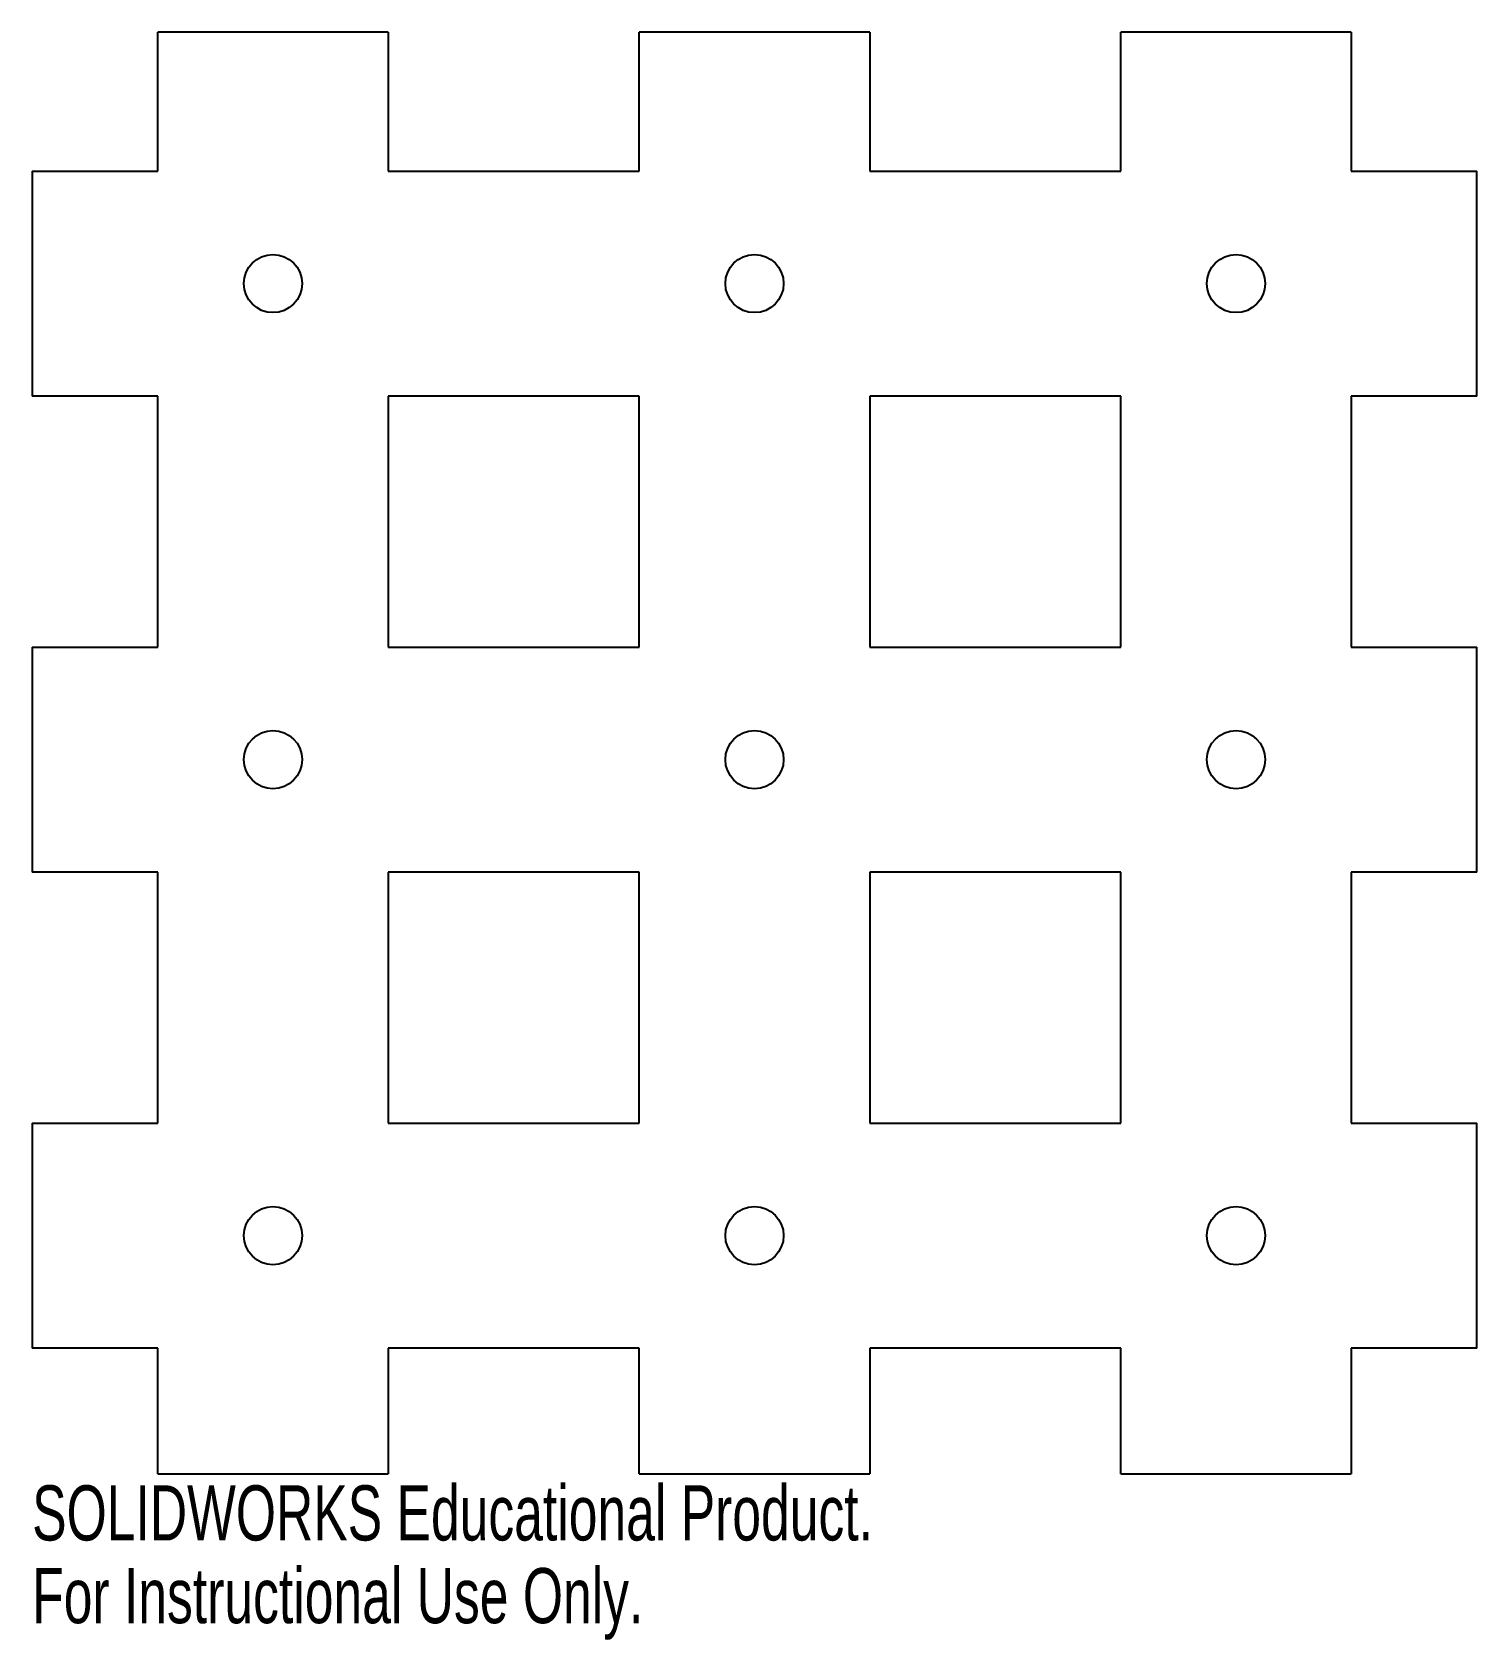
# Model space of a CAD drawing. Header units: millimetres. Extents: x -63 to 63, y -78 to 63.
import ezdxf

# ---------------------------------------------------------------- set-up
doc = ezdxf.new("R2010")
doc.units = ezdxf.units.MM
doc.styles.add('SLDTEXTSTYLE0', font='TXT', dxfattribs={"width": 0.7})

msp = doc.modelspace()

# ---------------------------------------------------------------- linework, layer by layer
at = {"color": 7, "linetype": 'Continuous', "lineweight": 25}
for p, q in [((-32.1, 63.165), (-52.3, 63.165)), ((-52.3, 50.995), (-52.3, 63.165)), ((-32.1, 63.165), (-32.1, 50.995)), ((10.1, 63.165), (-10.1, 63.165)), ((-10.1, 50.995), (-10.1, 63.165)), ((10.1, 63.165), (10.1, 50.995)), ((52.3, 63.165), (32.1, 63.165)), ((32.1, 50.995), (32.1, 63.165)), ((52.3, 63.165), (52.3, 50.995)), ((-63.3, 50.995), (-52.3, 50.995)), ((-63.3, 50.995), (-63.3, 31.275)), ((-32.1, 50.995), (-10.1, 50.995)), ((10.1, 50.995), (32.1, 50.995)), ((52.3, 50.995), (63.3, 50.995)), ((63.3, 31.275), (63.3, 50.995)), ((-52.3, 31.275), (-63.3, 31.275)), ((-52.3, 9.275), (-52.3, 31.275)), ((-32.1, 31.275), (-32.1, 9.275)), ((-10.1, 31.275), (-32.1, 31.275)), ((-10.1, 9.275), (-10.1, 31.275)), ((10.1, 31.275), (10.1, 9.275)), ((32.1, 31.275), (10.1, 31.275)), ((32.1, 9.275), (32.1, 31.275)), ((52.3, 31.275), (52.3, 9.275)), ((63.3, 31.275), (52.3, 31.275)), ((-63.3, 9.275), (-52.3, 9.275)), ((-63.3, 9.275), (-63.3, -10.445)), ((-32.1, 9.275), (-10.1, 9.275)), ((10.1, 9.275), (32.1, 9.275)), ((52.3, 9.275), (63.3, 9.275)), ((63.3, -10.445), (63.3, 9.275)), ((-52.3, -10.445), (-63.3, -10.445)), ((-52.3, -32.445), (-52.3, -10.445)), ((-32.1, -10.445), (-32.1, -32.445)), ((-10.1, -10.445), (-32.1, -10.445)), ((-10.1, -32.445), (-10.1, -10.445)), ((10.1, -10.445), (10.1, -32.445)), ((32.1, -10.445), (10.1, -10.445)), ((32.1, -32.445), (32.1, -10.445)), ((52.3, -10.445), (52.3, -32.445)), ((63.3, -10.445), (52.3, -10.445)), ((-63.3, -32.445), (-52.3, -32.445)), ((-63.3, -32.445), (-63.3, -52.165)), ((-32.1, -32.445), (-10.1, -32.445)), ((10.1, -32.445), (32.1, -32.445)), ((52.3, -32.445), (63.3, -32.445)), ((63.3, -52.165), (63.3, -32.445)), ((-52.3, -52.165), (-63.3, -52.165)), ((-52.3, -63.165), (-52.3, -52.165)), ((-32.1, -52.165), (-32.1, -63.165)), ((-10.1, -52.165), (-32.1, -52.165)), ((-10.1, -63.165), (-10.1, -52.165)), ((10.1, -52.165), (10.1, -63.165)), ((32.1, -52.165), (10.1, -52.165)), ((32.1, -63.165), (32.1, -52.165)), ((52.3, -52.165), (52.3, -63.165)), ((63.3, -52.165), (52.3, -52.165)), ((-52.3, -63.165), (-32.1, -63.165)), ((-10.1, -63.165), (10.1, -63.165)), ((32.1, -63.165), (52.3, -63.165))]:
    msp.add_line(p, q, dxfattribs=at)
for centre in [(-42.2, 41.135), (0, 41.135), (42.2, 41.135), (-42.2, -0.585), (0, -0.585), (42.2, -0.585), (-42.2, -42.305), (0, -42.305), (42.2, -42.305)]:
    msp.add_circle(centre, 2.55, dxfattribs=at)

# ---------------------------------------------------------------- texts
at = {"color": 7, "linetype": 'Continuous', "char_height": 4.83362, "attachment_point": 1, "style": 'SLDTEXTSTYLE0'}
for s, insert in [('SOLIDWORKS Educational Product.', (-63.3, -64.185)), ('For Instructional Use Only.', (-63.3, -71.435))]:
    msp.add_mtext(s, dxfattribs=dict(at, insert=insert))

doc.saveas('drawing.dxf')
